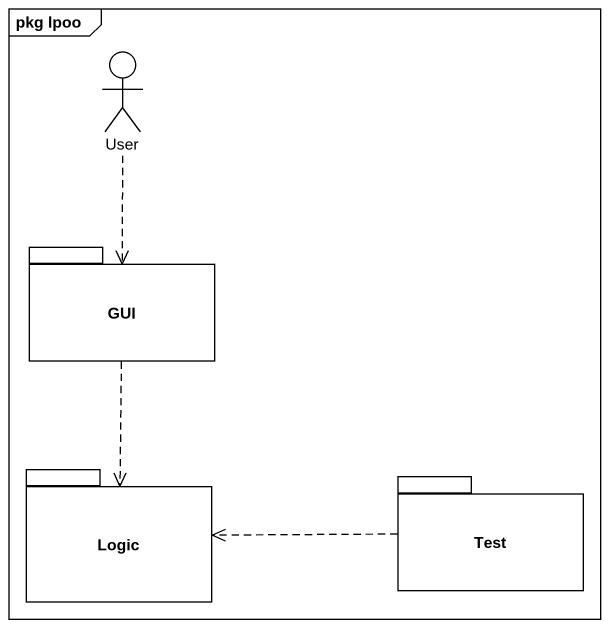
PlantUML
@startuml
mainframe pkg lpoo
actor User
package GUI {
}
package Logic {
}
package Test {
}
User ..> GUI
GUI ..> Logic
Test .left.> Logic
@enduml
